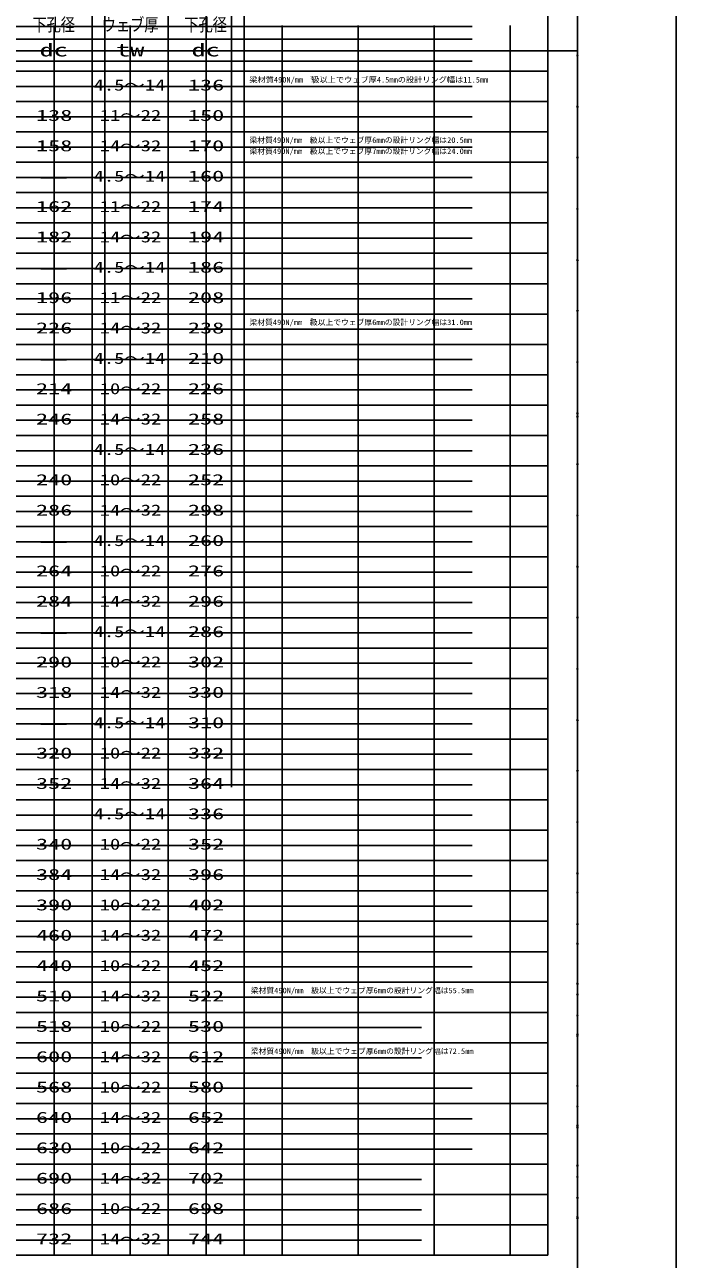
# Model space of a CAD drawing. Units: millimetres on the paper. Extents: x -420 to 420, y -297 to 297.
# Drawn here: x 291.8 to 420.5, y -69 to 175 of the extents above; entities that cross this region are included whole.
import ezdxf
from ezdxf.enums import TextEntityAlignment as Align

# ---------------------------------------------------------------- set-up
doc = ezdxf.new("R2010")
doc.units = ezdxf.units.MM
for name, color, linetype in [('0-3_HOJO', 6, 'Continuous'), ('0-4_HWAKU', 7, 'Continuous'), ('0-7_MOJI', 7, 'Continuous'), ('0-A_WAKU', 7, 'Continuous'), ('0-B_DEFPOINTS', 7, 'Continuous'), ('0-C_000Waku', 7, 'Continuous'), ('0-E_ZUWAKU', 7, 'Continuous')]:
    doc.layers.add(name, color=color, linetype=linetype)
doc.styles.add('ＭＳ ゴシック', font='')
doc.styles.get('ＭＳ ゴシック').set_extended_font_data('MS Gothic')

msp = doc.modelspace()

# ---------------------------------------------------------------- linework, layer by layer
at = {"layer": '0-3_HOJO'}
for p, q in [((307.667, 24.3), (307.667, 195.3)), ((332.667, 24.3), (332.667, 195.3)), ((327.667, -68.2), (327.667, 179.8)), ((140.167, 174.597), (380.167, 174.597)), ((297.667, -68.2), (297.667, 174.8)), ((312.667, -68.2), (312.667, 174.8)), ((342.667, -68.2), (342.667, 174.8)), ((357.667, -68.2), (357.667, 174.8)), ((372.667, -68.2), (372.667, 174.8)), ((387.667, -68.2), (387.667, 174.8)), ((140.167, 172.097), (380.167, 172.097)), ((138.167, 169.8), (401, 169.8)), ((140.167, 167.745), (380.167, 167.745)), ((140.167, 162.745), (380.167, 162.745)), ((140.167, 156.745), (380.167, 156.745)), ((140.167, 150.8), (380.167, 150.8)), ((140.167, 144.8), (380.167, 144.8)), ((140.167, 138.8), (380.167, 138.8)), ((140.167, 132.8), (380.167, 132.8)), ((140.167, 126.8), (380.167, 126.8)), ((140.167, 120.8), (380.167, 120.8)), ((140.167, 114.8), (380.167, 114.8)), ((140.167, 108.8), (380.167, 108.8)), ((140.167, 102.8), (380.167, 102.8)), ((140.167, 96.8), (380.167, 96.8)), ((140.167, 90.8), (380.167, 90.8)), ((140.167, 84.8), (380.167, 84.8)), ((140.167, 78.8), (380.167, 78.8)), ((140.167, 72.8), (380.167, 72.8)), ((140.167, 66.8), (380.167, 66.8)), ((140.167, 60.8), (380.167, 60.8)), ((140.167, 54.8), (380.167, 54.8)), ((140.167, 48.8), (380.167, 48.8)), ((140.167, 42.8), (380.167, 42.8)), ((140.167, 36.8), (380.167, 36.8)), ((140.167, 30.8), (380.167, 30.8)), ((140.167, 24.8), (380.167, 24.8)), ((140.167, 18.8), (380.167, 18.8)), ((140.167, 12.8), (380.167, 12.8)), ((140.167, 6.8), (380.167, 6.8)), ((140.167, 3.8), (380.167, 3.8)), ((140.167, 0.8), (380.167, 0.8)), ((140.167, -2.2), (380.167, -2.2)), ((140.167, -5.2), (380.167, -5.2)), ((140.167, -8.2), (380.167, -8.2)), ((140.167, -11.2), (380.167, -11.2)), ((140.167, -14.2), (380.167, -14.2)), ((145.167, -17.2), (370.167, -17.2)), ((145.167, -20.2), (370.167, -20.2)), ((145.167, -23.2), (370.167, -23.2)), ((145.167, -29.2), (370.167, -29.2)), ((140.167, -35.2), (380.167, -35.2)), ((140.167, -38.2), (380.167, -38.2)), ((140.167, -41.2), (380.167, -41.2)), ((140.167, -44.2), (380.167, -44.2)), ((140.167, -47.2), (380.167, -47.2)), ((140.167, -50.2), (380.167, -50.2)), ((145.167, -53.2), (370.167, -53.2)), ((145.167, -56.2), (370.167, -56.2)), ((145.167, -59.2), (370.167, -59.2)), ((145.167, -65.2), (370.167, -65.2))]:
    msp.add_line(p, q, dxfattribs=at)
at = {"layer": '0-4_HWAKU'}
for p, q in [((335.167, -68.2), (335.167, 191.8)), ((395.167, -68.2), (395.167, 191.8)), ((305.167, -68.2), (305.167, 186.597)), ((320.167, -68.2), (320.167, 181.8)), ((140.167, 165.8), (395.167, 165.8)), ((295.058, 162.744), (300.129, 162.744)), ((170.167, 159.8), (395.167, 159.8)), ((170.167, 153.8), (395.167, 153.8)), ((155.167, 147.8), (395.167, 147.8)), ((295.058, 144.744), (300.129, 144.744)), ((170.167, 141.8), (395.167, 141.8)), ((170.167, 135.8), (395.167, 135.8)), ((140.167, 129.8), (395.167, 129.8)), ((295.058, 126.744), (300.129, 126.744)), ((170.167, 123.8), (395.167, 123.8)), ((170.167, 117.8), (395.167, 117.8)), ((155.167, 111.8), (395.167, 111.8)), ((295.058, 108.744), (300.129, 108.744)), ((170.167, 105.8), (395.167, 105.8)), ((170.167, 99.8), (395.167, 99.8)), ((140.167, 93.8), (395.167, 93.8)), ((295.058, 90.744), (300.129, 90.744)), ((170.167, 87.8), (395.167, 87.8)), ((170.167, 81.8), (395.167, 81.8)), ((155.167, 75.8), (395.167, 75.8)), ((295.058, 72.744), (300.129, 72.744)), ((170.167, 69.8), (395.167, 69.8)), ((170.167, 63.8), (395.167, 63.8)), ((140.167, 57.8), (395.167, 57.8)), ((295.058, 54.744), (300.129, 54.744)), ((170.167, 51.8), (395.167, 51.8)), ((170.167, 45.8), (395.167, 45.8)), ((155.167, 39.8), (395.167, 39.8)), ((295.058, 36.744), (300.129, 36.744)), ((170.167, 33.8), (395.167, 33.8)), ((170.167, 27.8), (395.167, 27.8)), ((140.167, 21.8), (395.167, 21.8)), ((295.058, 18.744), (300.129, 18.744)), ((170.167, 15.8), (395.167, 15.8)), ((170.167, 9.8), (395.167, 9.8)), ((155.167, 3.8), (395.167, 3.8)), ((170.167, -2.2), (395.167, -2.2)), ((170.167, -8.2), (395.167, -8.2)), ((170.167, -14.2), (395.167, -14.2)), ((140.167, -20.2), (395.167, -20.2)), ((170.167, -26.2), (395.167, -26.2)), ((140.167, -32.2), (395.167, -32.2)), ((170.167, -38.2), (395.167, -38.2)), ((170.167, -44.2), (395.167, -44.2)), ((170.167, -50.2), (395.167, -50.2)), ((140.167, -56.2), (395.167, -56.2)), ((170.167, -62.2), (395.167, -62.2)), ((140.167, -68.2), (395.167, -68.2))]:
    msp.add_line(p, q, dxfattribs=at)
at = {"layer": '0-A_WAKU'}
msp.add_lwpolyline([(-401, 279.8), (401, 279.8), (401, -256.5), (-401, -256.5)], close=True, dxfattribs=at)
at = {"layer": '0-B_DEFPOINTS'}
msp.add_lwpolyline([(-420.5, -297), (420.5, -297), (420.5, 297), (-420.5, 297)], close=True, dxfattribs=at)
at = {"layer": '0-C_000Waku'}
msp.add_lwpolyline([(-420.5, -297), (420.5, -297), (420.5, 297), (-420.5, 297)], close=True, dxfattribs=at)
at = {"layer": '0-E_ZUWAKU'}
for centre in [(401, 168.9), (401, 158.8), (401, 148.7), (401, 138.6), (401, 128.5), (401, 118.4), (401, 108.3), (401, 98.2), (401, 97.5), (401, 88.1), (401, 78), (401, 67.9), (401, 57.8), (401, 47.7), (401, 37.6), (401, 27.5), (401, 17.4), (401, 7.3), (401, 3.5), (401, -2.8), (401, -6.6), (401, -14.5), (401, -16.7), (401, -20.8), (401, -24.6), (401, -24.9), (401, -34.7), (401, -38.8), (401, -42.6), (401, -42.9), (401, -50.5), (401, -52.7), (401, -56.8), (401, -60.6), (401, -60.9)]:
    msp.add_circle(centre, 0.125, dxfattribs=at)

# ---------------------------------------------------------------- texts
at = {"layer": '0-7_MOJI', "style": 'ＭＳ ゴシック'}
for s, height, width, p in [('下孔径', 2.566, 0.8, (293.369, 172.937)), ('ウェブ厚', 2.566, 0.8, (307.067, 172.937)), ('下孔径', 2.566, 0.8, (323.369, 172.937)), ('dc', 2.566, 1.6, (294.769, 167.937)), ('tw', 2.566, 1.6, (309.867, 167.937)), ('dc', 2.566, 1.6, (324.769, 167.937)), ('4.5～14', 2.199, 1.35, (305.467, 161.3)), ('136', 2.199, 1.6, (324.067, 161.3)), ('梁材質490N/mm\u3000級以上でウェブ厚4.5mmの設計リング幅は11.5mm', 1.1, 1.05, (336.197, 163.219)), ('2', 0.55, 1.6, (348.201, 164.122)), ('138', 2.199, 1.6, (294.067, 155.3)), ('11～22', 2.199, 1.35, (306.667, 155.3)), ('150', 2.199, 1.6, (324.067, 155.3)), ('158', 2.199, 1.6, (294.067, 149.3)), ('14～32', 2.199, 1.35, (306.667, 149.3)), ('170', 2.199, 1.6, (324.067, 149.3)), ('2', 0.55, 1.6, (348.201, 152.122)), ('2', 0.55, 1.6, (348.201, 149.743)), ('4.5～14', 2.199, 1.35, (305.467, 143.3)), ('160', 2.199, 1.6, (324.067, 143.3)), ('162', 2.199, 1.6, (294.067, 137.3)), ('11～22', 2.199, 1.35, (306.667, 137.3)), ('174', 2.199, 1.6, (324.067, 137.3)), ('182', 2.199, 1.6, (294.067, 131.3)), ('14～32', 2.199, 1.35, (306.667, 131.3)), ('194', 2.199, 1.6, (324.067, 131.3)), ('4.5～14', 2.199, 1.35, (305.467, 125.3)), ('186', 2.199, 1.6, (324.067, 125.3)), ('196', 2.199, 1.6, (294.067, 119.3)), ('11～22', 2.199, 1.35, (306.667, 119.3)), ('208', 2.199, 1.6, (324.067, 119.3)), ('226', 2.199, 1.6, (294.067, 113.3)), ('14～32', 2.199, 1.35, (306.667, 113.3)), ('238', 2.199, 1.6, (324.067, 113.3)), ('2', 0.55, 1.6, (348.247, 116.274)), ('4.5～14', 2.199, 1.35, (305.467, 107.3)), ('210', 2.199, 1.6, (324.067, 107.3)), ('214', 2.199, 1.6, (294.067, 101.3)), ('10～22', 2.199, 1.35, (306.667, 101.3)), ('226', 2.199, 1.6, (324.067, 101.3)), ('246', 2.199, 1.6, (294.067, 95.3)), ('14～32', 2.199, 1.35, (306.667, 95.3)), ('258', 2.199, 1.6, (324.067, 95.3)), ('4.5～14', 2.199, 1.35, (305.467, 89.3)), ('236', 2.199, 1.6, (324.067, 89.3)), ('240', 2.199, 1.6, (294.067, 83.3)), ('10～22', 2.199, 1.35, (306.667, 83.3)), ('252', 2.199, 1.6, (324.067, 83.3)), ('286', 2.199, 1.6, (294.067, 77.3)), ('14～32', 2.199, 1.35, (306.667, 77.3)), ('298', 2.199, 1.6, (324.067, 77.3)), ('4.5～14', 2.199, 1.35, (305.467, 71.3)), ('260', 2.199, 1.6, (324.067, 71.3)), ('264', 2.199, 1.6, (294.067, 65.3)), ('10～22', 2.199, 1.35, (306.667, 65.3)), ('276', 2.199, 1.6, (324.067, 65.3)), ('284', 2.199, 1.6, (294.067, 59.3)), ('14～32', 2.199, 1.35, (306.667, 59.3)), ('296', 2.199, 1.6, (324.067, 59.3)), ('286', 2.199, 1.6, (324.067, 53.3)), ('4.5～14', 2.199, 1.35, (305.467, 53.3)), ('290', 2.199, 1.6, (294.067, 47.3)), ('10～22', 2.199, 1.35, (306.667, 47.3)), ('302', 2.199, 1.6, (324.067, 47.3)), ('318', 2.199, 1.6, (294.067, 41.3)), ('14～32', 2.199, 1.35, (306.667, 41.3)), ('330', 2.199, 1.6, (324.067, 41.3)), ('4.5～14', 2.199, 1.35, (305.467, 35.3)), ('310', 2.199, 1.6, (324.067, 35.3)), ('320', 2.199, 1.6, (294.067, 29.3)), ('10～22', 2.199, 1.35, (306.667, 29.3)), ('332', 2.199, 1.6, (324.067, 29.3)), ('352', 2.199, 1.6, (294.067, 23.3)), ('14～32', 2.199, 1.35, (306.667, 23.3)), ('364', 2.199, 1.6, (324.067, 23.3)), ('4.5～14', 2.199, 1.35, (305.467, 17.3)), ('336', 2.199, 1.6, (324.067, 17.3)), ('340', 2.199, 1.6, (294.067, 11.3)), ('10～22', 2.199, 1.35, (306.667, 11.3)), ('352', 2.199, 1.6, (324.067, 11.3)), ('384', 2.199, 1.6, (294.067, 5.3)), ('14～32', 2.199, 1.35, (306.667, 5.3)), ('396', 2.199, 1.6, (324.067, 5.3)), ('390', 2.199, 1.6, (294.067, -0.7)), ('10～22', 2.199, 1.35, (306.667, -0.7)), ('402', 2.199, 1.6, (324.067, -0.7)), ('460', 2.199, 1.6, (294.067, -6.7)), ('14～32', 2.199, 1.35, (306.667, -6.7)), ('472', 2.199, 1.6, (324.067, -6.7)), ('440', 2.199, 1.6, (294.067, -12.7)), ('10～22', 2.199, 1.35, (306.667, -12.7)), ('452', 2.199, 1.6, (324.067, -12.7)), ('510', 2.199, 1.6, (294.067, -18.7)), ('14～32', 2.199, 1.35, (306.667, -18.7)), ('522', 2.199, 1.6, (324.067, -18.7)), ('2', 0.55, 1.6, (348.471, -15.967)), ('518', 2.199, 1.6, (294.067, -24.7)), ('10～22', 2.199, 1.35, (306.667, -24.7)), ('530', 2.199, 1.6, (324.067, -24.7)), ('600', 2.199, 1.6, (294.067, -30.7)), ('14～32', 2.199, 1.35, (306.667, -30.7)), ('612', 2.199, 1.6, (324.067, -30.7)), ('2', 0.55, 1.6, (348.471, -27.967)), ('568', 2.199, 1.6, (294.067, -36.7)), ('10～22', 2.199, 1.35, (306.667, -36.7)), ('580', 2.199, 1.6, (324.067, -36.7)), ('640', 2.199, 1.6, (294.067, -42.7)), ('14～32', 2.199, 1.35, (306.667, -42.7)), ('652', 2.199, 1.6, (324.067, -42.7)), ('630', 2.199, 1.6, (294.067, -48.7)), ('10～22', 2.199, 1.35, (306.667, -48.7)), ('642', 2.199, 1.6, (324.067, -48.7)), ('690', 2.199, 1.6, (294.067, -54.7)), ('14～32', 2.199, 1.35, (306.667, -54.7)), ('702', 2.199, 1.6, (324.067, -54.7)), ('686', 2.199, 1.6, (294.067, -60.7)), ('10～22', 2.199, 1.35, (306.667, -60.7)), ('698', 2.199, 1.6, (324.067, -60.7)), ('732', 2.199, 1.6, (294.067, -66.7)), ('14～32', 2.199, 1.35, (306.667, -66.7)), ('744', 2.199, 1.6, (324.067, -66.7))]:
    msp.add_text(s, height=height, dxfattribs=dict(at, width=width)).set_placement(p, align=Align.BOTTOM_LEFT)
for s, p in [('梁材質490N/mm\u3000級以上でウェブ厚6mmの設計リング幅は20.5mm', (336.225, 151.291)), ('梁材質490N/mm\u3000級以上でウェブ厚7mmの設計リング幅は24.0mm', (336.225, 149.108)), ('梁材質490N/mm\u3000級以上でウェブ厚6mmの設計リング幅は31.0mm', (336.225, 115.291)), ('梁材質490N/mm\u3000級以上でウェブ厚6mmの設計リング幅は55.5mm', (336.495, -16.743)), ('梁材質490N/mm\u3000級以上でウェブ厚6mmの設計リング幅は72.5mm', (336.495, -28.743))]:
    msp.add_text(s, height=1.1, dxfattribs=at).set_placement(p, align=Align.BOTTOM_LEFT)

doc.saveas('drawing.dxf')
